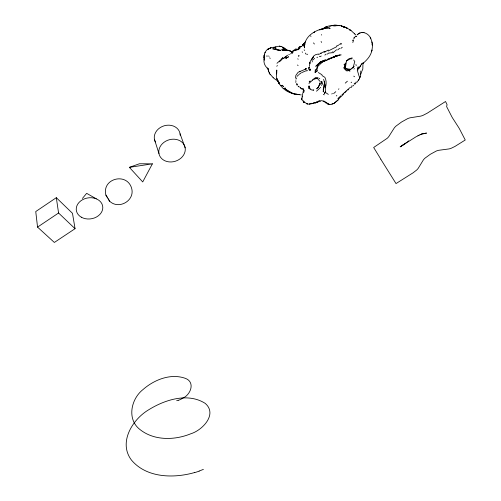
<?xml version="1.0" encoding="UTF-8"?>
<svg xmlns="http://www.w3.org/2000/svg" width="501" height="501" viewBox="0 0 501 501"><rect width="100%" height="100%" fill="white"/><g stroke="black" fill="none" stroke-linecap="round" stroke-linejoin="round"><path stroke-width="0.75" d="M304.476 47.401L304.464 47.871L304.489 47.038M323.245 90.393L323.295 88.959M276.759 73.321L276.771 70.046L276.383 74.549L276.658 78.006L277.817 81.175L279.702 83.792M276.471 72.971L276.402 73.941M358.271 68.336L357.708 68.136L357.896 69.382L358.334 67.61L357.413 68.7L357.964 70.015L357.282 70.209L359.167 76.421M346.066 70.741L345.264 68.706L345.771 62.938M304.639 44.852L304.821 43.593L304.627 45.203L304.696 44.22L304.639 44.564C306.28 33.993 319.081 28.244 328.487 27.931M325.374 91.746L324.573 93.543L325.374 91.746L325.356 87.756L324.554 82.471L323.233 91.815L324.554 82.471L323.571 79.365M304.138 91.157L303.662 92.597M315.323 69.432L315.098 72.413L317.258 70.879L316.945 69.833L317.972 66.213L322.3 62.205M358.134 66.664L357.952 68.211L357.413 68.7M324.178 85.483L324.554 82.471M309.311 66.47L310.244 61.379L313.52 56.525L313.144 57.214M347.074 71.242L346.917 70.115L350.274 69.777L345.264 68.706L346.448 60.922L348.521 58.968M302.811 93.242L301.852 99.755L304.044 101.509M352.028 68.255L354.094 66.332L350.844 69.276L345.264 68.706L344.625 66.602L344.738 63.903M302.986 92.641L303.6 89.065M308.516 68.067L309.33 67.372L308.516 68.067L309.186 68.656L308.892 69.439M352.81 42.547L353.587 40.124M362.974 62.775L362.818 69.038L360.576 74.079L360.92 73.234M325.086 102.21L322.218 100.732L320.778 100.695L320.252 101.171L319.35 100.726L317.891 102.022L315.367 102.956L314.114 102.761L313.426 103.394L312.073 103.319L309.693 104.195L307.126 103.995L305.41 102.724L303.487 102.223L303.6 101.265M353.211 67.228L354.758 61.642L353.719 59.963M269.006 48.597L268.455 48.879L269.632 48.315L268.43 48.891L268.999 48.622C265.78 49.843 263.989 53.563 264.227 56.863L264.409 54.321L264.121 60.12L264.24 59.162C263.038 63.226 265.586 67.04 268.636 69.451L267.503 67.986M356.793 82.483L359.167 79.221L360.213 76.471L359.367 78.219L359.749 77.48M304.383 46.549L304.689 45.791L303.161 45.917M359.142 68.343L360.263 65.944M360.801 65.211L361.735 63.64M359.442 67.585L360.839 65.556M265.192 52.311L264.923 52.906M358.584 80.248L358.891 79.553M352.529 40.725L352.867 40.061M329.865 104.471L327.698 103.851L328.562 104.358L331.274 104.527L332.213 104.083L332.194 103.651L333.66 103.688L338.062 100.006C339.428 97.432 342.264 96.06 343.818 93.624M152.385 163.833L142.716 181.932L129.383 167.353L139.447 163.758L152.385 163.833L129.383 167.353M359.818 77.317C361.058 76.935 360.795 71.919 360.388 73.547L360.826 72.764L360.426 73.415M281.067 50.087L281.437 49.53M346.247 91.082L344.851 92.723M280.829 59.7L281.286 59.03L283.209 58.21L282.339 57.615L282.558 58.554M303.487 44.069L302.629 45.165L305.71 41.414M295.928 81.362L295.759 82.408M353.612 38.997L354.432 37.919L353.944 37.274M361.315 64.654L361.972 63.771M325.888 102.78L328.562 104.358L328.813 104.026M276.765 66.282L277.391 65.499M295.74 80.298L296.047 79.903M355.785 82.465L356.198 81.926M82.396 198.459L86.654 193.336L96.298 198.828M295.966 78.795L296.73 77.924M312.123 61.936L312.543 61.466M310.1 89.065L309.061 86.028L308.691 86.435L308.979 87.481L310.1 89.065L311.935 90.067L313.783 89.904L313.169 90.424M297.08 76.352L298.571 74.862M312.336 58.548L311.378 59.982L313.883 55.811L315.617 54.684L318.442 53.995M299.711 48.046L297.744 49.9L299.742 48.109M322.275 29.478C325.569 25.933 330.973 25.225 335.576 25.714L331.43 25.651L336.177 25.213L340.523 25.626L345.677 27.449L343.185 26.547M312.492 60.333L314.584 58.329M292.002 53.294L292.49 52.805L291.945 53.219M321.404 85.37L321.855 84.919M276.959 63.314L280.297 60.226M318.943 63.326L315.774 66.326L320.502 61.836L325.462 59.901L320.502 61.836L319.456 62.832M302.591 45.14L303.08 44.658M362.78 63.571L363.294 63.07L362.837 63.502C367.02 59.995 371.047 55.642 371.942 50.037L371.529 51.666C372.944 47.2 372.719 41.771 370.245 37.713L370.84 38.621C368.811 33.248 361.478 29.991 357.175 34.876L358.202 34.024M341.187 54.878L337.712 55.292L318.461 63.802L315.098 72.413L317.258 70.879M320.183 87.832L320.659 87.368M301.99 96.881L302.435 96.455M355.76 83.391L354.739 84.325M314.215 78.569L314.747 78.075M317.039 88.37L318.548 86.949L320.064 82.928L318.548 86.949L316.507 88.852M333.66 103.688L338.062 100.006M308.935 83.485L313.131 79.565L312.605 80.06M319.676 88.301L316.482 91.213M299.11 74.367L301.095 72.946M347.375 81.206L345.264 83.122M340.912 95.747L338.338 98.083M322.018 83.423L322.55 82.934L321.379 82.778L322.362 84.444M323.402 61.191L322.838 61.704L337.217 55.774L333.303 56.651L337.217 55.774L330.929 58.103M353.894 69.082L354.439 68.593M332.883 52.924L336.566 49.749M335.783 91.689L333.616 93.618M338.413 89.316L338.945 88.834M351.101 82.627L351.639 82.145M336.303 95.948L336.835 95.472M353.725 85.251L352.704 86.153M324.861 55.085L326.17 54.058M355.203 82.953L354.113 83.911M341.951 94.808L350.418 87.218M351.439 86.285L351.996 85.796M285.082 57.208L286.09 56.331L283.522 58.417L286.265 56.494M337.674 49.918L339.634 48.296M331.781 93.981L332.363 93.48M407.595 141.777L408.71 140.844M291.538 52.524L294.25 50.601L296.849 49.718L296.235 50L299.066 48.29M340.824 48.428L342.283 47.269M327.285 54.139L328.612 53.106L331.637 52.793L332.896 51.747M321.21 55.999L320.552 56.532L319.362 56.481M306.781 70.998L307.464 70.447M347.945 90.011L348.471 89.585M299.83 48.284L298.189 49.38M296.16 48.685L291.413 51.866M328.299 50.031L324.015 52.38M407.012 142.215L400.18 146.849L405.027 143.731L402.604 145.296M346.917 70.115L347.819 69.464L350.844 69.276M351.12 87.431L351.671 87.042M267.828 49.204L268.379 48.923L267.271 49.586M309.255 69.032L309.837 69.338L309.086 69.852L310.307 70.184L310.238 69.05M56.312 197.682L35.753 211.554L37.544 227.11L54.352 242.453L75.056 228.688L72.488 213.32L56.312 197.682L58.573 213.006L75.056 228.688M37.544 227.11L58.573 213.006M401.151 146.229L402.034 145.653M299.792 48.234L298.126 49.298M404.157 144.301L415.924 136.848L421.072 134.299L419.957 134.744M318.68 101.133L317.891 102.022L316.394 102.016L317.302 101.954M305.241 69.326L306.499 68.743L298.139 72.276L295.884 75.332L295.484 77.974M313.369 103.175L314.114 102.761M181.763 398.527C190.505 395.803 196.004 381.85 184.95 378.205C170.39 373.214 154.114 379.808 143.048 389.515C131.062 398.852 126.628 419.218 139.892 429.463C154.07 440.836 174.636 440.392 190.8 433.772C202.373 430.265 217.791 414.271 205.241 403.399C187.956 392.364 165.079 399.654 148.979 409.611C132.54 419.174 118.061 442.458 131.456 460.081C146.542 478.023 173.578 478.518 194.532 472.562M324.235 28.563L322.988 29.196M325.318 51.828L324.266 51.509L319.895 53.72M346.448 60.922L350.431 58.83L351.846 58.893M300.13 46.693L300.293 47L300.769 46.461L301.546 46.58L298.984 47.194L299.755 47.276M279.464 61.823L282.195 59.275L281.286 59.03M269.062 48.578L272.106 47.489L275.932 47.05L275.237 47.188C279.408 44.946 284.217 46.962 287.067 50.344M332.213 104.083L333.134 103.632L332.194 103.651M320.383 29.809L324.404 28.119M418.867 135.226L417.947 135.677M300.769 46.461L302.022 46.18M203.4 469.381L199.116 471.065M338.551 45.29L336.572 45.967M336.854 46.624L328.124 51.052M332.013 57.634L337.712 55.292M288.783 54.609L289.428 54.352M286.566 55.68L287.812 55.198M269.638 48.29L270.903 47.802M326.777 26.641L326.138 26.891L326.827 26.622M178.174 400.174L176.684 400.712M327.936 58.961L337.217 55.774L331.963 57.684M331.925 57.69L336.24 56.068L339.778 55.354L340.035 54.978L339.691 54.847M306.393 70.622L301.74 72.614M331.593 25.833L334.48 25.05L339.453 25.708L338.513 25.557M270.258 48.046L270.866 47.846M325.518 28.094L324.817 28.306L327.854 27.743L327.234 27.649L329.094 28.15M420.921 134.368L426.558 133.078L424.215 133.529L425.481 133.285M333.528 25.877L338.901 25.589L337.611 25.57L338.563 25.576M299.028 47.269L298.477 47.626M304.013 45.954L304.689 45.791M316.882 57.402L317.69 57.208M300.462 87.832L301.903 89.003L303.149 88.708M280.666 50.238L277.917 50.275M341.532 43.969L338.933 44.376M330.522 26.158L329.558 26.302M425.293 133.322L421.397 133.886M282.783 50.006L283.109 49.956L282.169 50.075M290.398 53.864L291.012 53.77M300.963 46.487L301.383 46.424M282.533 49.9L288.307 50.288L292.734 52.286M356.224 36.21L355.441 36.297L355.71 36.56M280.391 50.526L278.575 50.232M280.604 50.444L277.604 50.156M318.598 54.308L319.394 54.233M332.057 25.595L333.315 25.601L332.057 25.595L332.395 25.564M282.251 50.257L285.62 50.319M299.548 46.937L300.237 46.881M280.284 50.413L276.327 49.154L272.688 48.829L275.475 49.28M301.351 94.946L293.079 93.812L287.649 90.775L284.637 88.27M349.091 58.46L350.669 58.46M313.958 102.912L315.367 102.956L314.847 102.348L315.868 102.492M340.605 43.349L341.244 43.374M318.861 101.114L320.252 101.171M318.035 77.686L315.304 77.574L317.427 78.457L320.114 81.481M351.057 58.028L352.479 58.091M310.188 103.732L311.547 103.801M344.625 66.602L345.264 68.706L343.924 68.612L345.671 69.714M286.196 50.094L288.595 50.438L284.687 49.987L285.908 50.037M301.903 89.003L303.155 89.103L304.282 90.668M306.894 54.246L307.689 54.315M312.073 103.319L311.685 103.287L312.63 103.594M343.592 67.566L344.876 67.685M296.185 94.075L297.037 94.157M294.413 93.938L295.396 94.05L294.319 93.906M356.211 36.279L356.725 36.36M309.286 70.052L310.307 70.184L309.837 69.338M279.996 46.28L281.061 46.418M298.602 94.495L299.623 94.633L297.763 94.401M285.019 50.194L284.424 50.1M320.371 53.181L321.31 53.338M336.847 25.451L337.173 25.513M343.517 26.634L347.13 28.131L346.216 27.643M343.655 26.81L342.722 26.609L343.655 26.81L343.06 26.672M337.806 98.553L338.745 98.772M329.702 28.494L330.034 28.576M342.853 26.44L346.535 27.868L341.062 25.852L342.252 26.259M297.732 94.351L298.377 94.539M303.431 101.741L304.458 102.047L303.487 102.223L303.143 101.227M289.484 50.714L290.674 51.177L290.079 50.92M292.202 93.311C285.52 91.696 279.984 86.391 277.253 79.978M343.987 26.948L344.888 27.279L344.556 27.135M293.692 93.624L293.154 93.418L293.724 93.712M275.206 49.161L275.813 49.417M292.791 93.524L285.445 89.165L284.756 88.276M278.049 80.836C277.103 81.074 271.749 76.603 273.208 77.636L269.67 73.716L267.471 68.111M323.333 94.363L324.354 94.821M346.811 27.962L350.725 30.254L355.835 34.938M276.395 49.662L277.003 49.962M344.25 27.06L344.826 27.348M286.697 50.463L284.286 48.503L282.558 47.752L286.165 50.25M327.078 102.937L323.546 100.82M343.987 64.491L344.913 65.024M292.102 93.217L292.665 93.549L291.651 92.929M321.323 81.375L322.206 81.913M309.311 88.495L308.447 87.969L309.631 88.113L309.061 86.028M318.918 78.225L319.776 78.776M318.329 72.532L321.861 74.699L322.237 75.72L324.88 77.336C326.539 80.567 326.42 84.343 325.356 87.756L324.235 81.431M292.415 52.098L293.01 52.486M109.594 201.145C118.662 210.057 135.239 200.632 131.619 188.207C126.803 171.981 101.584 178.462 105.911 195.102L109.594 201.145L108.122 198.753M324.98 92.165L328.324 94.388M284.969 88.013L285.432 88.345L285.013 88.063M348.182 70.253L348.99 70.848L349.711 70.278L349.848 71.424M307.495 103.857L307 103.488L307.126 103.995M299.654 87.049L300.5 87.706M344.494 68.105L345.264 68.706M353.762 76.152L354.539 76.759M268.192 69.094L268.636 69.451M320.978 81.776L321.723 82.377M325.381 102.486L325.9 102.912M296.918 84.387L297.638 84.982M354.865 37.437L354.533 37.024M296.523 83.41L297.212 84.03M281.124 85.395L281.487 85.74L281.124 85.327M268.636 55.949L269.068 56.356M329.952 28.4L329.364 27.718M283.46 88.639L283.128 88.289M270.289 74.517L269.983 74.167M279.696 83.717L276.846 78.619L277.185 79.621M283.315 86.592L282.389 85.226L283.24 86.573M313.532 42.879L314.371 44.032M269.695 57.809L270.196 58.485M310.989 36.473L310.557 35.853M297.594 64.98L298.064 65.669M321.385 34.625L321.686 35.07M306.061 54.152L305.353 53.05M321.072 41.502L321.667 42.41M302.166 51.822L302.504 52.348M298.878 55.442L299.172 55.893M304.126 49.831L304.558 50.513M298.32 55.799L298.696 56.4M297.801 58.767L298.126 59.293M105.911 195.102L107.54 197.77M300.406 87.418L301.038 88.483M296.692 84.487L296.999 85.157M380.829 159.168L373.671 147.488L387.223 138.282A12.462 7.778 -31.6 0 0 388.845 136.504L394.268 127.949A12.732 8.003 -30.4 0 1 395.884 126.183L401.539 122.025L407.739 118.58A12.763 8.01 -30.1 0 1 410.094 117.804L420.677 116.126A12.713 7.828 -29.3 0 0 423.069 115.336L427.359 113.113L445.546 101.503L446.792 104.076A7.246 0.789 57.7 0 1 447.061 104.822L446.629 106.394A7.189 0.777 57.6 0 0 446.892 107.126L451.864 116.814A7.139 0.764 57.5 0 0 452.704 118.236L458.659 127.479A7.033 0.745 57.5 0 1 459.498 128.901L465.247 140.004L455.002 146.411L451.338 148.208A12.243 7.935 -27.9 0 1 449.009 148.929L438.638 150.306A12.287 8.11 -28.6 0 0 436.34 151.014L430.334 154.27L424.879 158.247A12.256 8.104 -28.9 0 0 423.345 159.951L418.235 168.298A11.999 7.891 -30.3 0 1 416.688 170.014L413.125 172.782L396.015 183.573L380.798 159.243M268.48 71.305L268.304 70.854M301.527 98.879L301.852 99.755M309.461 103.569L309.693 104.195M180.078 133.805L185.17 147.858A13.446 11.172 -17.6 0 1 167.002 161.522A13.446 11.172 -17.6 0 1 163.933 142.353A13.446 11.172 -17.6 0 1 185.17 147.858M154.414 139.278L158.942 153.513M355.935 64.51L356.198 65.606M372.13 43.117L371.905 41.959M301.589 98.083L301.765 99.135M360.319 71.042L360.401 71.612M328.537 104.008L328.562 104.358M372.212 44.414L372.249 45.052L372.212 43.75M266.958 55.661L266.995 56.619M155.354 141.958A13.145 11.072 -17.3 0 1 164.485 125.701A13.145 11.072 -17.3 0 1 180.203 135.207M181.988 398.664A29.778 17.328 -0.7 0 1 178.381 400.349M199.173 471.14A55.097 32.747 -6.9 0 1 194.582 472.643M264.296 57.509L264.29 57.872L264.309 56.901L264.296 57.509M309.856 62.638L309.781 63.665L309.856 62.638M264.209 55.78L264.184 56.137L264.334 55.179L264.209 55.78M264.252 56.037L264.215 56.388L264.328 55.436L264.252 56.037M298.84 86.504L298.784 86.861L298.095 86.185L298.84 86.504M304.032 43.6L302.679 45.196L304.026 43.618M320.245 84.024L319.431 84.882L320.245 84.024M303.08 44.664L302.61 45.159L303.13 44.689M309.656 81.481L309.155 81.964L310.182 80.993L309.656 81.481M286.253 57.991L285.739 58.417L288.607 56.751L286.271 57.984M285.658 56.801L285.138 57.208L285.658 56.801M325.55 27.129L324.936 27.486L325.55 27.129M294.901 50.369L294.325 50.695L295.615 50.232L294.882 50.344M314.522 32.058L313.902 32.396L314.522 32.058M359.399 33.316L358.722 33.686L360.044 33.047L359.399 33.316M299.93 71.236L299.297 71.555L299.899 71.267M322.97 28.77L320.972 29.503L322.97 28.77M320.133 29.572L319.438 29.816L320.133 29.572M305.817 68.95L305.147 69.182L305.835 69M316.068 78.388L313.582 79.114L317.427 78.457L316.068 78.388M362.699 32.477L361.991 32.653L364.027 32.552L362.699 32.477M324.892 28L324.147 28.169L325.337 27.943L324.892 28M298.634 94.526L297.92 94.639L298.634 94.526M280.065 50.526L279.176 50.463L280.065 50.526M298.765 94.614L297.995 94.62L298.79 94.651M274.567 47.313L273.765 47.313L274.567 47.313M279.351 46.205L279.953 46.299L279.351 46.205M284.618 50.094L283.723 49.95L284.618 50.094M275.381 48.992L276.608 49.286L275.381 48.992M350.493 30.285L349.566 29.809L350.938 30.574L350.493 30.285M291.244 51.421L291.845 51.791L291.244 51.421M354.67 33.805L354.276 33.454L354.695 33.843M269.394 73.24L269.106 72.77L269.67 73.716L269.394 73.24M279.245 83.767L278.763 82.847L279.245 83.767M264.259 57.978L264.221 57.045L264.309 58.961L264.259 57.978M264.277 58.341L264.209 56.757L264.277 58.341M264.39 58.129L264.378 57.158L264.39 58.129M81.306 217.19A13.345 10.577 -9 0 0 102.667 209.111A13.345 10.577 -9 0 0 84.588 198.784A13.345 10.577 -9 0 0 81.306 217.19"/></g></svg>
